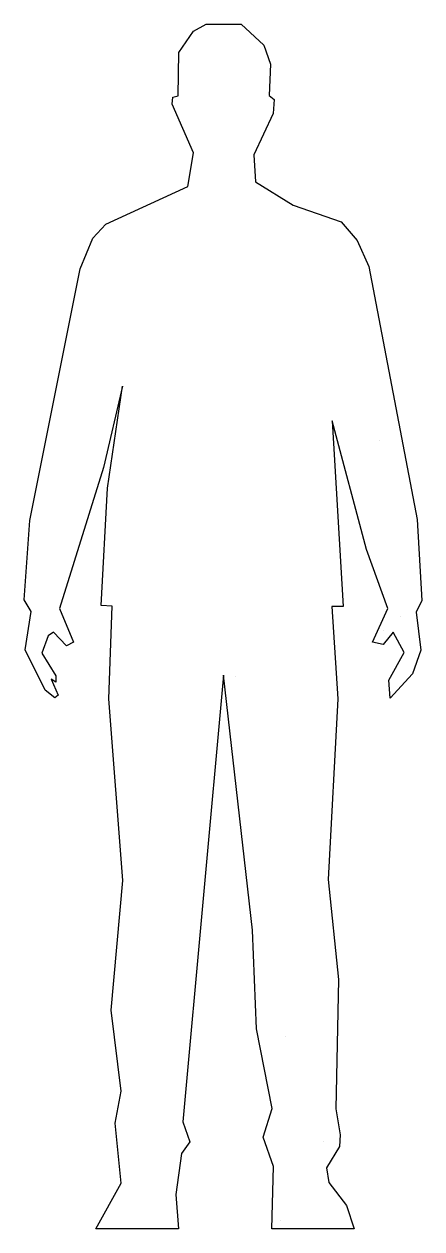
# Model space of a CAD drawing. Header units: millimetres. Extents: x -289 to 289, y 0 to 1750.
import ezdxf

# ---------------------------------------------------------------- set-up
doc = ezdxf.new("R2010")
doc.units = ezdxf.units.MM
doc.layers.add('ALMOND-DRAW-PROFILE', color=7, linetype='Continuous', lineweight=25)

msp = doc.modelspace()

# ---------------------------------------------------------------- linework, layer by layer
at = {"layer": 'ALMOND-DRAW-PROFILE'}
for points in [[(-258.06, 782.71), (-287.11, 841.03), (-278.56, 896.79), (-288.82, 913.67), (-280.27, 1028.81), (-207.64, 1394.53), (-188.84, 1438.96), (-170.04, 1459.47), (-51.14, 1514.16), (-43.01, 1562.89), (-73.91, 1633.79), (-73.06, 1644.04), (-65.14, 1645.6), (-64.09, 1708.98), (-42.94, 1739.75), (-24.35, 1750), (26.38, 1750), (59.39, 1719.24), (68.79, 1691.89), (66.81, 1646.1), (74.34, 1640.62), (73.06, 1620.12), (44.8, 1560.02), (47.42, 1521), (102.11, 1486.82), (171.75, 1462.89), (194.82, 1435.55), (211.91, 1397.95), (281.98, 1030.52), (288.82, 912.81), (280.27, 895.83), (287.11, 840.61), (275.15, 806.21), (242.68, 770.75), (240.97, 796.81), (263.18, 837.19), (247.09, 866.53), (232.42, 848.72), (217.04, 852.04), (239.29, 901.11), (208.5, 986.94), (158.35, 1173.8), (174.32, 904.27), (157.92, 903.87), (166.63, 769.9), (152.95, 507.57), (167.48, 362.3), (164.06, 174.32), (170.04, 136.72), (169.19, 119.63), (150.39, 88.87), (153.47, 67.33), (179.44, 34.18), (190.55, 0), (70.92, 0), (73.09, 90.46), (58.53, 133.3), (71.17, 175), (48.49, 290.53), (42.72, 434.08), (0.82, 804.08), (-58.46, 155.33), (-48.28, 126.46), (-60.24, 109.37), (-68.27, 50.21), (-64.51, 0), (-184.57, 0), (-147.83, 66.65), (-156.37, 153.81), (-147.85, 200.17), (-162.35, 317.87), (-145.26, 505.86), (-165.77, 769.9), (-160.93, 904.73), (-176.88, 905.55), (-167.48, 1075.81), (-145.94, 1223.92), (-173.46, 1105.71), (-237.63, 901.38), (-217.04, 852.14), (-227.29, 847.02), (-245.95, 866.91), (-254.11, 861.34), (-262.86, 836.39), (-242.68, 803.22), (-242.68, 794.25), (-249.62, 798.42), (-239.26, 775.45), (-244.38, 771.18)], [(226.84, 1145.77), (226.85, 1145.77), (226.84, 1145.78)], [(257.41, 889.66), (257.42, 889.67), (257.41, 889.67)], [(233.21, 868.72), (233.2, 868.71), (233.21, 868.71)], [(18.34, 802.94), (18.37, 802.94), (18.32, 802.95)], [(91.05, 279.75), (91.06, 279.75), (91.05, 279.76)], [(146.64, 127.3), (146.64, 127.31), (146.63, 127.31)], [(83.07, 12.35), (83.07, 12.34), (83.08, 12.34)]]:
    msp.add_lwpolyline(points, close=True, dxfattribs=at)

doc.saveas('drawing.dxf')
